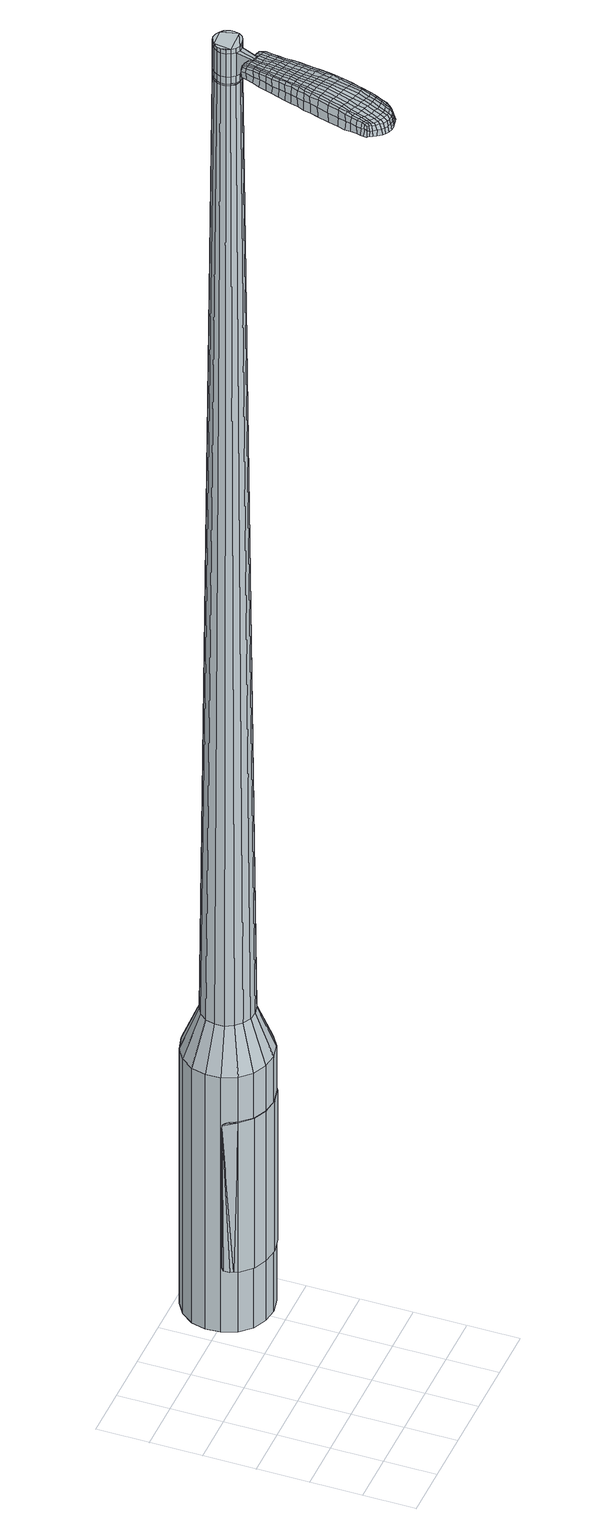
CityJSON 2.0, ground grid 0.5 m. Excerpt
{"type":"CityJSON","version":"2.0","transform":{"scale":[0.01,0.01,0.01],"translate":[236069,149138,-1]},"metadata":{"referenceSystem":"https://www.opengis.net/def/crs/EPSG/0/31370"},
"CityObjects":{
"object1":{"type":"GenericCityObject","attributes":{"cluster":50,"mean_distance_to_centroid":0.314,"new_centroid_x":236070.54,"new_centroid_y":149140.08,"mean_distance_to_camera":10.39,"H1":5.27,"H2":5.22,"Z_final":117.14,"cluster2":-1,"proj_x":236064.23,"proj_y":149138.19,"id_line":90866,"bearing_l":163.28,"distance":6.59,"orientation":"left","G_obj":253.28},"geometry":[{"type":"MultiSurface","lod":"2","boundaries":[[[0,1,2,3]],[[1,4,5,2]],[[4,6,7,5]],[[6,8,9,7]],[[8,10,11,9]],[[10,12,13,11]],[[12,14,15,13]],[[14,16,17,15]],[[16,18,19,17]],[[18,20,21,19]],[[20,22,23,21]],[[22,24,25,23]],[[24,26,27,25]],[[26,28,29,27]],[[28,30,31,29]],[[30,32,33,31]],[[32,34,35,33]],[[34,0,3,35]],[[36,37,38,39]],[[38,40,41,42]],[[41,43,42]],[[42,44,45,46]],[[45,47,46]],[[46,48,49,50]],[[49,51,50]],[[42,46,50,38]],[[50,52,39,38]],[[53,36,39]],[[2,5,7,35]],[[7,9,11,15]],[[11,13,15]],[[15,17,19,23]],[[19,21,23]],[[23,25,27,31]],[[27,29,31]],[[15,23,31,7]],[[31,33,35,7]],[[3,2,35]],[[1,0,54,55]],[[0,34,56,54]],[[34,32,57,56]],[[32,30,58,57]],[[30,28,59,58]],[[28,26,60,59]],[[26,24,61,60]],[[24,22,62,61]],[[22,20,63,62]],[[20,18,64,63]],[[18,16,65,64]],[[16,14,66,65]],[[14,12,67,66]],[[12,10,68,67]],[[10,8,69,68]],[[8,6,70,69]],[[6,4,71,70]],[[4,1,55,71]],[[55,54,72,73]],[[54,56,74,72]],[[56,57,75,74]],[[57,58,76,75]],[[58,59,77,76]],[[59,60,78,77]],[[60,61,79,78]],[[61,62,80,79]],[[62,63,81,80]],[[63,64,82,81]],[[64,65,83,82]],[[65,66,84,83]],[[66,67,85,84]],[[67,68,86,85]],[[68,69,87,86]],[[69,70,88,87]],[[70,71,89,88]],[[71,55,73,89]],[[90,91,92,93]],[[74,94,91,90]],[[75,95,94,74]],[[96,97,95,75]],[[98,99,97,96]],[[78,100,99,98]],[[101,102,100,78]],[[103,104,102,101]],[[81,105,104,103]],[[82,106,105,81]],[[107,108,106,82]],[[109,110,108,107]],[[85,111,110,109]],[[86,112,111,85]],[[87,113,112,86]],[[88,114,113,87]],[[89,115,114,88]],[[93,92,115,89]],[[116,117,118,119]],[[120,116,119,121]],[[122,120,121,123]],[[124,122,123,125]],[[126,124,125,127]],[[128,126,127,129]],[[130,128,129,131]],[[132,130,131,133]],[[134,132,133,135]],[[136,134,135,137]],[[138,136,137,139]],[[140,138,139,141]],[[142,140,141,143]],[[144,142,143,145]],[[146,144,145,147]],[[148,146,147,149]],[[73,72,90,93]],[[72,74,90]],[[76,96,75]],[[76,77,98,96]],[[77,78,98]],[[79,101,78]],[[79,80,103,101]],[[80,81,103]],[[83,107,82]],[[83,84,109,107]],[[84,85,109]],[[73,93,89]],[[150,151,92,91]],[[151,115,92]],[[152,110,111]],[[152,153,108,110]],[[153,106,108]],[[154,104,105]],[[154,155,102,104]],[[155,100,102]],[[156,99,100]],[[156,157,97,99]],[[157,95,97]],[[150,91,94]],[[39,52,148,158]],[[151,150,159,149]],[[53,39,158,117]],[[150,94,118,159]],[[36,53,117,116]],[[94,95,119,118]],[[37,36,116,120]],[[95,157,121,119]],[[38,37,120,122]],[[157,156,123,121]],[[40,38,122,124]],[[156,100,125,123]],[[41,40,124,126]],[[100,155,127,125]],[[43,41,126,128]],[[155,154,129,127]],[[42,43,128,130]],[[154,105,131,129]],[[44,42,130,132]],[[105,106,133,131]],[[45,44,132,134]],[[106,153,135,133]],[[47,45,134,136]],[[153,152,137,135]],[[46,47,136,138]],[[152,111,139,137]],[[48,46,138,140]],[[111,112,141,139]],[[49,48,140,142]],[[112,113,143,141]],[[51,49,142,144]],[[113,114,145,143]],[[50,51,144,146]],[[114,115,147,145]],[[52,50,146,148]],[[115,151,149,147]],[[148,149,160,161]],[[149,159,162,160]],[[159,118,163,162]],[[118,117,164,163]],[[117,158,165,164]],[[158,148,161,165]],[[166,167,168,169]],[[170,166,169,171]],[[166,170,172,173]],[[167,166,173,174]],[[175,176,177,178]],[[179,175,178,180]],[[175,179,181,182]],[[176,175,182,183]],[[184,185,186,187]],[[188,184,187,189]],[[184,188,190,191]],[[185,184,191,192]],[[193,194,195,196]],[[197,193,196,198]],[[193,197,199,200]],[[194,193,200,201]],[[202,203,204,205]],[[206,202,205,207]],[[202,206,208,209]],[[203,202,209,210]],[[211,212,213,214]],[[215,211,214,216]],[[211,215,217,218]],[[212,211,218,219]],[[220,221,222,223]],[[212,220,223,213]],[[220,212,219,224]],[[221,220,224,225]],[[226,227,228,229]],[[221,226,229,222]],[[226,221,225,230]],[[227,226,230,231]],[[232,170,171,233]],[[227,232,233,228]],[[232,227,231,234]],[[170,232,234,172]],[[235,236,237,238]],[[239,235,238,240]],[[235,239,241,242]],[[236,235,242,243]],[[244,245,246,247]],[[236,244,247,237]],[[244,236,243,248]],[[245,244,248,249]],[[250,251,252,253]],[[245,250,253,246]],[[250,245,249,254]],[[251,250,254,255]],[[256,257,258,259]],[[251,256,259,252]],[[256,251,255,260]],[[257,256,260,261]],[[262,167,174,263]],[[257,262,263,258]],[[262,257,261,264]],[[167,262,264,168]],[[265,266,267,268]],[[269,265,268,270]],[[265,269,271,272]],[[266,265,272,273]],[[274,275,276,277]],[[266,274,277,267]],[[274,266,273,278]],[[275,274,278,279]],[[280,281,282,283]],[[275,280,283,276]],[[280,275,279,284]],[[281,280,284,285]],[[286,179,180,287]],[[281,286,287,282]],[[286,281,285,288]],[[179,286,288,181]],[[289,290,291,292]],[[293,289,292,294]],[[289,293,295,296]],[[290,289,296,297]],[[298,299,300,301]],[[290,298,301,291]],[[298,290,297,302]],[[299,298,302,303]],[[304,305,306,307]],[[299,304,307,300]],[[304,299,303,308]],[[305,304,308,309]],[[310,311,312,313]],[[305,310,313,306]],[[310,305,309,314]],[[311,310,314,315]],[[316,176,183,317]],[[311,316,317,312]],[[316,311,315,318]],[[176,316,318,177]],[[319,205,204,320]],[[321,319,320,322]],[[319,321,323,324]],[[205,319,324,207]],[[325,321,322,326]],[[327,325,326,328]],[[325,327,329,330]],[[321,325,330,323]],[[331,327,328,332]],[[333,331,332,334]],[[331,333,335,336]],[[327,331,336,329]],[[337,333,334,338]],[[339,337,338,340]],[[337,339,341,342]],[[333,337,342,335]],[[343,339,340,344]],[[194,343,344,195]],[[343,194,201,345]],[[339,343,345,341]],[[346,347,192,191]],[[348,346,191,190]],[[346,348,349,350]],[[347,346,350,351]],[[352,353,351,350]],[[354,352,350,349]],[[352,354,355,356]],[[353,352,356,357]],[[358,359,357,356]],[[360,358,356,355]],[[358,360,361,362]],[[359,358,362,363]],[[364,365,363,362]],[[366,364,362,361]],[[364,366,199,197]],[[365,364,197,198]],[[367,368,369,370]],[[269,367,370,271]],[[367,269,270,371]],[[368,367,371,372]],[[373,188,189,374]],[[368,373,374,369]],[[373,368,372,375]],[[188,373,375,190]],[[376,377,378,379]],[[215,376,379,217]],[[376,215,216,380]],[[377,376,380,381]],[[382,383,384,385]],[[377,382,385,378]],[[382,377,381,386]],[[383,382,386,387]],[[388,185,192,389]],[[383,388,389,384]],[[388,383,387,390]],[[185,388,390,186]],[[391,392,393,394]],[[173,391,394,174]],[[391,173,172,395]],[[392,391,395,396]],[[397,398,399,400]],[[392,397,400,393]],[[397,392,396,401]],[[398,397,401,402]],[[403,196,195,404]],[[398,403,404,399]],[[403,398,402,405]],[[196,403,405,198]],[[406,407,408,409]],[[178,406,409,180]],[[406,178,177,410]],[[407,406,410,411]],[[412,200,199,413]],[[407,412,413,408]],[[412,407,411,414]],[[200,412,414,201]],[[415,416,417,418]],[[293,415,418,295]],[[415,293,294,419]],[[416,415,419,420]],[[421,206,207,422]],[[416,421,422,417]],[[421,416,420,423]],[[206,421,423,208]],[[424,425,426,427]],[[239,424,427,241]],[[424,239,240,428]],[[425,424,428,429]],[[430,431,432,433]],[[425,430,433,426]],[[430,425,429,434]],[[431,430,434,435]],[[436,203,210,437]],[[431,436,437,432]],[[436,431,435,438]],[[203,436,438,204]],[[439,440,429,428]],[[238,439,428,240]],[[439,238,237,441]],[[440,439,441,442]],[[443,444,435,434]],[[440,443,434,429]],[[443,440,442,445]],[[444,443,445,446]],[[447,320,204,438]],[[444,447,438,435]],[[447,444,446,448]],[[320,447,448,322]],[[449,450,451,452]],[[296,449,452,297]],[[449,296,295,418]],[[450,449,418,417]],[[453,324,323,454]],[[450,453,454,451]],[[453,450,417,422]],[[324,453,422,207]],[[455,456,442,441]],[[247,455,441,237]],[[455,247,246,457]],[[456,455,457,458]],[[459,460,446,445]],[[456,459,445,442]],[[459,456,458,461]],[[460,459,461,462]],[[463,326,322,448]],[[460,463,448,446]],[[463,460,462,464]],[[326,463,464,328]],[[465,466,467,468]],[[302,465,468,303]],[[465,302,297,452]],[[466,465,452,451]],[[469,330,329,470]],[[466,469,470,467]],[[469,466,451,454]],[[330,469,454,323]],[[471,472,458,457]],[[253,471,457,246]],[[471,253,252,473]],[[472,471,473,474]],[[475,476,462,461]],[[472,475,461,458]],[[475,472,474,477]],[[476,475,477,478]],[[479,332,328,464]],[[476,479,464,462]],[[479,476,478,480]],[[332,479,480,334]],[[481,482,483,484]],[[308,481,484,309]],[[481,308,303,468]],[[482,481,468,467]],[[485,336,335,486]],[[482,485,486,483]],[[485,482,467,470]],[[336,485,470,329]],[[487,488,474,473]],[[259,487,473,252]],[[487,259,258,489]],[[488,487,489,490]],[[491,492,478,477]],[[488,491,477,474]],[[491,488,490,493]],[[492,491,493,494]],[[495,338,334,480]],[[492,495,480,478]],[[495,492,494,496]],[[338,495,496,340]],[[497,498,499,500]],[[314,497,500,315]],[[497,314,309,484]],[[498,497,484,483]],[[501,342,341,502]],[[498,501,502,499]],[[501,498,483,486]],[[342,501,486,335]],[[503,504,490,489]],[[263,503,489,258]],[[503,263,174,394]],[[504,503,394,393]],[[505,506,494,493]],[[504,505,493,490]],[[505,504,393,400]],[[506,505,400,399]],[[507,344,340,496]],[[506,507,496,494]],[[507,506,399,404]],[[344,507,404,195]],[[508,509,411,410]],[[318,508,410,177]],[[508,318,315,500]],[[509,508,500,499]],[[510,345,201,414]],[[509,510,414,411]],[[510,509,499,502]],[[345,510,502,341]],[[511,512,372,371]],[[268,511,371,270]],[[511,268,267,513]],[[512,511,513,514]],[[515,348,190,375]],[[512,515,375,372]],[[515,512,514,516]],[[348,515,516,349]],[[517,518,519,520]],[[218,517,520,219]],[[517,218,217,379]],[[518,517,379,378]],[[521,522,523,524]],[[518,521,524,519]],[[521,518,378,385]],[[522,521,385,384]],[[525,347,351,526]],[[522,525,526,523]],[[525,522,384,389]],[[347,525,389,192]],[[527,528,514,513]],[[277,527,513,267]],[[527,277,276,529]],[[528,527,529,530]],[[531,354,349,516]],[[528,531,516,514]],[[531,528,530,532]],[[354,531,532,355]],[[533,534,535,536]],[[224,533,536,225]],[[533,224,219,520]],[[534,533,520,519]],[[537,538,539,540]],[[534,537,540,535]],[[537,534,519,524]],[[538,537,524,523]],[[541,353,357,542]],[[538,541,542,539]],[[541,538,523,526]],[[353,541,526,351]],[[543,544,530,529]],[[283,543,529,276]],[[543,283,282,545]],[[544,543,545,546]],[[547,360,355,532]],[[544,547,532,530]],[[547,544,546,548]],[[360,547,548,361]],[[549,550,551,552]],[[230,549,552,231]],[[549,230,225,536]],[[550,549,536,535]],[[553,554,555,556]],[[550,553,556,551]],[[553,550,535,540]],[[554,553,540,539]],[[557,359,363,558]],[[554,557,558,555]],[[557,554,539,542]],[[359,557,542,357]],[[559,560,546,545]],[[287,559,545,282]],[[559,287,180,409]],[[560,559,409,408]],[[561,366,361,548]],[[560,561,548,546]],[[561,560,408,413]],[[366,561,413,199]],[[562,563,396,395]],[[234,562,395,172]],[[562,234,231,552]],[[563,562,552,551]],[[564,565,402,401]],[[563,564,401,396]],[[564,563,551,556]],[[565,564,556,555]],[[566,365,198,405]],[[565,566,405,402]],[[566,565,555,558]],[[365,566,558,363]],[[567,568,569,570]],[[570,569,571,572]],[[573,571,569,574]],[[574,569,568,575]],[[576,577,578,579]],[[579,578,580,581]],[[582,580,578,583]],[[583,578,577,584]],[[585,586,587,588]],[[588,587,589,590]],[[591,589,587,592]],[[592,587,586,593]],[[594,595,596,597]],[[597,596,598,599]],[[600,598,596,601]],[[601,596,595,602]],[[603,604,605,606]],[[606,605,607,608]],[[609,607,605,610]],[[610,605,604,611]],[[612,613,614,615]],[[615,614,616,617]],[[618,616,614,619]],[[619,614,613,620]],[[621,622,623,624]],[[624,623,613,612]],[[620,613,623,625]],[[625,623,622,626]],[[627,628,629,630]],[[630,629,622,621]],[[626,622,629,631]],[[631,629,628,632]],[[572,571,633,634]],[[634,633,628,627]],[[632,628,633,635]],[[635,633,571,573]],[[636,637,638,639]],[[639,638,640,641]],[[642,640,638,643]],[[643,638,637,644]],[[645,646,647,648]],[[648,647,637,636]],[[644,637,647,649]],[[649,647,646,650]],[[651,652,653,654]],[[654,653,646,645]],[[650,646,653,655]],[[655,653,652,656]],[[657,658,659,660]],[[660,659,652,651]],[[656,652,659,661]],[[661,659,658,662]],[[575,568,663,664]],[[664,663,658,657]],[[662,658,663,665]],[[665,663,568,567]],[[666,667,668,669]],[[669,668,670,671]],[[672,670,668,673]],[[673,668,667,674]],[[675,676,677,678]],[[678,677,667,666]],[[674,667,677,679]],[[679,677,676,680]],[[681,682,683,684]],[[684,683,676,675]],[[680,676,683,685]],[[685,683,682,686]],[[581,580,687,688]],[[688,687,682,681]],[[686,682,687,689]],[[689,687,580,582]],[[690,691,692,693]],[[693,692,694,695]],[[696,694,692,697]],[[697,692,691,698]],[[699,700,701,702]],[[702,701,691,690]],[[698,691,701,703]],[[703,701,700,704]],[[705,706,707,708]],[[708,707,700,699]],[[704,700,707,709]],[[709,707,706,710]],[[711,712,713,714]],[[714,713,706,705]],[[710,706,713,715]],[[715,713,712,716]],[[584,577,717,718]],[[718,717,712,711]],[[716,712,717,719]],[[719,717,577,576]],[[603,606,720,721]],[[721,720,722,723]],[[724,722,720,725]],[[725,720,606,608]],[[723,722,726,727]],[[727,726,728,729]],[[730,728,726,731]],[[731,726,722,724]],[[729,728,732,733]],[[733,732,734,735]],[[736,734,732,737]],[[737,732,728,730]],[[735,734,738,739]],[[739,738,740,741]],[[742,740,738,743]],[[743,738,734,736]],[[741,740,744,745]],[[745,744,595,594]],[[602,595,744,746]],[[746,744,740,742]],[[593,747,748,592]],[[592,748,749,591]],[[750,749,748,751]],[[751,748,747,752]],[[752,753,754,751]],[[751,754,755,750]],[[756,755,754,757]],[[757,754,753,758]],[[758,759,760,757]],[[757,760,761,756]],[[762,761,760,763]],[[763,760,759,764]],[[764,765,766,763]],[[763,766,767,762]],[[600,767,766,598]],[[598,766,765,599]],[[768,769,770,771]],[[771,770,670,672]],[[671,670,770,772]],[[772,770,769,773]],[[590,589,774,775]],[[775,774,769,768]],[[773,769,774,776]],[[776,774,589,591]],[[777,778,779,780]],[[780,779,616,618]],[[617,616,779,781]],[[781,779,778,782]],[[783,784,785,786]],[[786,785,778,777]],[[782,778,785,787]],[[787,785,784,788]],[[593,586,789,790]],[[790,789,784,783]],[[788,784,789,791]],[[791,789,586,585]],[[792,793,794,795]],[[795,794,574,575]],[[573,574,794,796]],[[796,794,793,797]],[[798,799,800,801]],[[801,800,793,792]],[[797,793,800,802]],[[802,800,799,803]],[[594,597,804,805]],[[805,804,799,798]],[[803,799,804,806]],[[806,804,597,599]],[[807,808,809,810]],[[810,809,579,581]],[[576,579,809,811]],[[811,809,808,812]],[[600,601,813,814]],[[814,813,808,807]],[[812,808,813,815]],[[815,813,601,602]],[[816,817,818,819]],[[819,818,694,696]],[[695,694,818,820]],[[820,818,817,821]],[[608,607,822,823]],[[823,822,817,816]],[[821,817,822,824]],[[824,822,607,609]],[[825,826,827,828]],[[828,827,640,642]],[[641,640,827,829]],[[829,827,826,830]],[[831,832,833,834]],[[834,833,826,825]],[[830,826,833,835]],[[835,833,832,836]],[[611,604,837,838]],[[838,837,832,831]],[[836,832,837,839]],[[839,837,604,603]],[[830,840,841,829]],[[829,841,639,641]],[[636,639,841,842]],[[842,841,840,843]],[[836,844,845,835]],[[835,845,840,830]],[[843,840,845,846]],[[846,845,844,847]],[[603,721,848,839]],[[839,848,844,836]],[[847,844,848,849]],[[849,848,721,723]],[[850,851,852,853]],[[853,852,697,698]],[[696,697,852,819]],[[819,852,851,816]],[[724,725,854,855]],[[855,854,851,850]],[[816,851,854,823]],[[823,854,725,608]],[[843,856,857,842]],[[842,857,648,636]],[[645,648,857,858]],[[858,857,856,859]],[[847,860,861,846]],[[846,861,856,843]],[[859,856,861,862]],[[862,861,860,863]],[[723,727,864,849]],[[849,864,860,847]],[[863,860,864,865]],[[865,864,727,729]],[[866,867,868,869]],[[869,868,703,704]],[[698,703,868,853]],[[853,868,867,850]],[[730,731,870,871]],[[871,870,867,866]],[[850,867,870,855]],[[855,870,731,724]],[[859,872,858]],[[858,872,654,645]],[[651,654,872,873]],[[873,872,874]],[[863,875,876,862]],[[862,876,872,859]],[[874,872,876,877]],[[877,876,875,878]],[[729,733,879,865]],[[865,879,875,863]],[[878,875,879,880]],[[880,879,733,735]],[[881,882,883,884]],[[884,883,709,710]],[[704,709,883,869]],[[869,883,882,866]],[[736,737,885,886]],[[886,885,882,881]],[[866,882,885,871]],[[871,885,737,730]],[[874,887,888,873]],[[873,888,660,651]],[[657,660,888,889]],[[889,888,887,890]],[[878,891,892,877]],[[877,892,887,874]],[[890,887,892,893]],[[893,892,891,894]],[[735,739,895,880]],[[880,895,891,878]],[[894,891,895,896]],[[896,895,739,741]],[[897,898,899,900]],[[900,899,715,716]],[[710,715,899,884]],[[884,899,898,881]],[[742,743,901,902]],[[902,901,898,897]],[[881,898,901,886]],[[886,901,743,736]],[[890,903,904,889]],[[889,904,664,657]],[[575,664,904,795]],[[795,904,903,792]],[[894,905,906,893]],[[893,906,903,890]],[[792,903,906,801]],[[801,906,905,798]],[[741,745,907,896]],[[896,907,905,894]],[[798,905,907,805]],[[805,907,745,594]],[[812,908,909,811]],[[811,909,719,576]],[[716,719,909,900]],[[900,909,908,897]],[[602,746,910,815]],[[815,910,908,812]],[[897,908,910,902]],[[902,910,746,742]],[[773,911,912,772]],[[772,912,669,671]],[[666,669,912,913]],[[913,912,911,914]],[[591,749,915,776]],[[776,915,911,773]],[[914,911,915,916]],[[916,915,749,750]],[[917,918,919,920]],[[920,919,619,620]],[[618,619,919,780]],[[780,919,918,777]],[[921,922,923,924]],[[924,923,918,917]],[[777,918,923,786]],[[786,923,922,783]],[[752,747,925,926]],[[926,925,922,921]],[[783,922,925,790]],[[790,925,747,593]],[[914,927,928,913]],[[913,928,678,666]],[[675,678,928,929]],[[929,928,927,930]],[[750,755,931,916]],[[916,931,927,914]],[[930,927,931,932]],[[932,931,755,756]],[[933,934,935,936]],[[936,935,625,626]],[[620,625,935,920]],[[920,935,934,917]],[[937,938,939,940]],[[940,939,934,933]],[[917,934,939,924]],[[924,939,938,921]],[[758,753,941,942]],[[942,941,938,937]],[[921,938,941,926]],[[926,941,753,752]],[[930,943,944,929]],[[929,944,684,675]],[[681,684,944,945]],[[945,944,943,946]],[[756,761,947,932]],[[932,947,943,930]],[[946,943,947,948]],[[948,947,761,762]],[[949,950,951,952]],[[952,951,631,632]],[[626,631,951,936]],[[936,951,950,933]],[[953,954,955,956]],[[956,955,950,949]],[[933,950,955,940]],[[940,955,954,937]],[[764,759,957,958]],[[958,957,954,953]],[[937,954,957,942]],[[942,957,759,758]],[[946,959,960,945]],[[945,960,688,681]],[[581,688,960,810]],[[810,960,959,807]],[[762,767,961,948]],[[948,961,959,946]],[[807,959,961,814]],[[814,961,767,600]],[[797,962,963,796]],[[796,963,635,573]],[[632,635,963,952]],[[952,963,962,949]],[[803,964,965,802]],[[802,965,962,797]],[[949,962,965,956]],[[956,965,964,953]],[[599,765,966,806]],[[806,966,964,803]],[[953,964,966,958]],[[958,966,765,764]],[[567,570,169,168]],[[570,572,171,169]],[[582,583,182,181]],[[583,584,183,182]],[[585,588,187,186]],[[588,590,189,187]],[[609,610,209,208]],[[610,611,210,209]],[[612,615,214,213]],[[615,617,216,214]],[[621,624,223,222]],[[624,612,213,223]],[[627,630,229,228]],[[630,621,222,229]],[[572,634,233,171]],[[634,627,228,233]],[[642,643,242,241]],[[643,644,243,242]],[[644,649,248,243]],[[649,650,249,248]],[[650,655,254,249]],[[655,656,255,254]],[[656,661,260,255]],[[661,662,261,260]],[[662,665,264,261]],[[665,567,168,264]],[[672,673,272,271]],[[673,674,273,272]],[[674,679,278,273]],[[679,680,279,278]],[[680,685,284,279]],[[685,686,285,284]],[[686,689,288,285]],[[689,582,181,288]],[[690,693,292,291]],[[693,695,294,292]],[[699,702,301,300]],[[702,690,291,301]],[[705,708,307,306]],[[708,699,300,307]],[[711,714,313,312]],[[714,705,306,313]],[[584,718,317,183]],[[718,711,312,317]],[[768,771,370,369]],[[771,672,271,370]],[[590,775,374,189]],[[775,768,369,374]],[[617,781,380,216]],[[781,782,381,380]],[[782,787,386,381]],[[787,788,387,386]],[[788,791,390,387]],[[791,585,186,390]],[[695,820,419,294]],[[820,821,420,419]],[[821,824,423,420]],[[824,609,208,423]],[[825,828,427,426]],[[828,642,241,427]],[[831,834,433,432]],[[834,825,426,433]],[[611,838,437,210]],[[838,831,432,437]],[[967,968,969,970]],[[971,972,970,969]],[[973,974,975,976]],[[977,978,979,980]],[[968,981,982,969]],[[983,971,969,982]],[[984,973,976,985]],[[986,987,978,977]],[[981,988,989,982]],[[989,990,983,982]],[[991,984,985,992]],[[993,987,986,994]],[[988,995,996,989]],[[996,997,990,989]],[[998,991,992,999]],[[1000,993,994,1001]],[[1002,1003,1004,1005]],[[1006,1007,1003,1002]],[[1006,1008,1009,1007]],[[1008,1010,1011,1009]],[[1012,1013,1014,1015]],[[1016,1017,1013,1012]],[[1018,1019,1017,1016]],[[1020,1021,1019,1018]],[[1015,1004,1003,1012]],[[1012,1003,1007,1016]],[[1007,1009,1018,1016]],[[1009,1011,1020,1018]],[[976,975,972,971]],[[985,976,971,983]],[[990,992,985,983]],[[997,999,992,990]],[[977,980,974,973]],[[986,977,973,984]],[[994,986,984,991]],[[1001,994,991,998]],[[978,1002,1005,979]],[[987,1006,1002,978]],[[1008,1006,987,993]],[[1010,1008,993,1000]],[[1022,1023,1024,1025]],[[1024,1026,1027,1028]],[[1024,1028,1029,1030]],[[1024,1030,1025]],[[1031,1022,1025,1032]],[[1033,1032,1025,1034]],[[1035,1034,1025]],[[1036,1024,1023,1037]],[[1038,1036,1037,1039]],[[1040,1038,1039,1041]],[[1042,1040,1041,1043]],[[1044,1042,1043,1045]],[[1045,1046,1047,1048]],[[1045,1048,1049,1050]],[[1045,1050,1051,1052]],[[1051,1053,1054,1055]],[[1051,1055,1056,1057]],[[1051,1057,1052]],[[1045,1052,1044]],[[1058,1059,1023,1022]],[[1060,1061,1026,1024]],[[1062,1063,1035,1025]],[[1059,1064,1037,1023]],[[1065,1060,1024,1036]],[[1064,1066,1039,1037]],[[1067,1065,1036,1038]],[[1066,1068,1041,1039]],[[1069,1067,1038,1040]],[[1068,1070,1043,1041]],[[1071,1069,1040,1042]],[[1070,1072,1045,1043]],[[1073,1071,1042,1044]],[[1072,1074,1046,1045]],[[1075,1076,1053,1051]],[[1077,1073,1044,1052]],[[1047,1046,1074,1078]],[[1048,1047,1078,1079]],[[1049,1048,1079,1080]],[[1050,1049,1080,1081]],[[1051,1050,1081,1075]],[[1082,1058,1022,1031]],[[1083,1082,1031,1032]],[[1084,1083,1032,1033]],[[1085,1084,1033,1034]],[[1063,1085,1034,1035]],[[1027,1026,1061,1086]],[[1054,1053,1076,1087]],[[1028,1027,1086,1088]],[[1029,1028,1088,1089]],[[1030,1029,1089,1090]],[[1025,1030,1090,1062]],[[1055,1054,1087,1091]],[[1056,1055,1091,1092]],[[1057,1056,1092,1093]],[[1052,1057,1093,1077]]]}]}
},
"vertices":[
[143,166,384],[130,172,384],[130,172,96],[143,166,96],[120,183,384],[120,183,96],[114,197,384],[114,197,96],[113,211,384],[113,211,96],[117,225,384],[117,225,96],[126,237,384],[126,237,96],[138,245,384],[138,245,96],[153,249,384],[153,249,96],[167,247,384],[167,247,96],[180,240,384],[180,240,96],[190,229,384],[190,229,96],[196,216,384],[196,216,96],[197,201,384],[197,201,96],[193,187,384],[193,187,96],[184,175,384],[184,175,96],[172,167,384],[172,167,96],[157,164,384],[157,164,96],[160,194,1524],[164,196,1524],[167,200,1524],[151,193,1524],[168,205,1524],[168,209,1524],[163,217,1524],[166,214,1524],[159,219,1524],[154,220,1524],[146,216,1524],[150,219,1524],[143,212,1524],[142,208,1524],[144,199,1524],[142,203,1524],[147,195,1524],[156,193,1524],[148,182,429],[140,186,429],[156,181,429],[165,183,429],[172,188,429],[177,195,429],[180,203,429],[179,212,429],[176,220,429],[170,226,429],[162,230,429],[154,231,429],[145,229,429],[138,225,429],[132,218,429],[130,209,429],[130,200,429],[134,192,429],[151,193,1483],[147,195,1483],[156,193,1483],[160,194,1483],[164,196,1483],[167,200,1483],[168,205,1483],[168,209,1483],[166,214,1483],[163,217,1483],[159,219,1483],[154,220,1483],[150,219,1483],[146,216,1483],[143,212,1483],[142,208,1483],[142,203,1483],[144,199,1483],[151,194,1483],[151,194,1485],[147,196,1485],[147,196,1483],[156,193,1485],[160,194,1485],[164,197,1483],[164,197,1485],[166,200,1483],[166,200,1485],[168,205,1485],[167,209,1483],[167,209,1485],[166,213,1483],[166,213,1485],[163,217,1485],[159,219,1485],[154,219,1483],[154,219,1485],[150,218,1483],[150,218,1485],[146,216,1485],[143,212,1485],[142,208,1485],[142,203,1485],[144,199,1485],[160,194,1519],[156,193,1519],[156,193,1493],[160,194,1493],[164,196,1519],[164,196,1493],[167,200,1519],[167,200,1493],[168,205,1519],[168,205,1493],[168,209,1519],[168,209,1493],[166,214,1519],[166,214,1493],[163,217,1519],[163,217,1493],[159,219,1519],[159,219,1493],[154,220,1519],[154,220,1493],[150,219,1519],[150,219,1493],[146,216,1519],[146,216,1493],[143,212,1519],[143,212,1493],[142,208,1519],[142,208,1493],[142,203,1519],[142,203,1493],[144,199,1519],[144,199,1493],[147,195,1519],[147,195,1493],[151,193,1485],[147,195,1485],[150,219,1485],[154,220,1485],[166,214,1485],[168,209,1485],[167,200,1485],[164,196,1485],[151,193,1519],[151,193,1493],[143,176,1513],[143,176,1518],[146,175,1513],[149,175,1513],[149,175,1518],[146,175,1518],[106,110,1519],[108,117,1518],[106,116,1509],[104,109,1510],[103,102,1519],[101,101,1510],[105,102,1526],[107,111,1525],[110,117,1525],[143,99,1519],[144,106,1518],[143,107,1525],[141,100,1525],[140,91,1519],[139,92,1526],[141,89,1510],[144,97,1510],[145,104,1509],[105,34,1519],[101,35,1519],[101,34,1513],[104,33,1513],[109,34,1519],[109,33,1513],[109,35,1524],[105,35,1524],[102,36,1524],[126,105,1530],[128,112,1529],[125,113,1529],[123,106,1530],[123,96,1531],[120,97,1531],[127,95,1530],[129,104,1530],[131,111,1529],[149,182,1512],[146,183,1512],[146,182,1517],[148,181,1517],[152,181,1512],[151,180,1517],[152,180,1506],[149,181,1506],[146,182,1506],[90,53,1519],[90,56,1519],[89,56,1512],[88,53,1512],[90,51,1518],[88,50,1512],[91,51,1522],[91,53,1523],[92,56,1524],[91,61,1519],[93,67,1519],[91,66,1512],[90,60,1512],[93,61,1524],[94,67,1525],[94,72,1519],[96,80,1519],[94,79,1511],[92,72,1511],[95,73,1526],[98,80,1526],[99,91,1519],[98,90,1510],[101,91,1526],[131,180,1513],[128,172,1513],[130,173,1518],[132,180,1517],[133,185,1512],[134,184,1516],[132,184,1506],[130,179,1507],[127,172,1507],[126,165,1514],[123,158,1515],[125,159,1520],[127,166,1519],[124,165,1507],[122,158,1507],[120,151,1515],[118,144,1516],[120,145,1522],[122,152,1521],[119,151,1508],[116,144,1508],[115,137,1517],[113,131,1517],[115,131,1524],[117,138,1523],[114,137,1508],[111,130,1509],[110,124,1518],[112,124,1524],[109,123,1509],[124,42,1519],[125,45,1519],[124,46,1524],[123,43,1523],[123,40,1518],[122,41,1522],[124,39,1512],[125,41,1512],[126,44,1512],[127,50,1519],[129,55,1519],[128,56,1525],[126,50,1524],[128,48,1512],[130,53,1512],[131,61,1519],[134,68,1519],[133,69,1526],[130,62,1526],[132,59,1511],[135,66,1511],[137,79,1519],[136,80,1526],[138,78,1510],[160,171,1513],[158,163,1513],[159,162,1507],[161,170,1507],[161,176,1512],[162,175,1506],[160,176,1516],[159,172,1517],[157,164,1518],[156,156,1514],[155,149,1515],[156,147,1507],[157,155,1507],[155,157,1519],[154,150,1520],[153,141,1515],[151,134,1516],[152,133,1508],[154,140,1508],[152,143,1521],[150,135,1522],[149,127,1517],[148,120,1517],[149,118,1509],[151,125,1508],[148,128,1523],[147,121,1524],[146,113,1518],[147,111,1509],[145,114,1524],[147,176,1519],[144,176,1519],[145,169,1520],[142,169,1520],[148,168,1520],[150,175,1519],[143,161,1522],[140,162,1522],[141,154,1523],[138,155,1523],[144,153,1523],[146,160,1521],[138,147,1524],[136,148,1524],[136,140,1525],[134,141,1525],[139,139,1525],[141,146,1524],[134,133,1526],[131,134,1526],[132,126,1527],[129,127,1527],[135,125,1527],[137,132,1526],[130,119,1528],[127,120,1528],[133,118,1528],[106,38,1527],[102,39,1527],[110,38,1526],[111,42,1527],[107,42,1528],[104,43,1528],[109,48,1529],[106,50,1529],[113,48,1528],[115,55,1530],[111,55,1530],[108,57,1530],[113,62,1531],[110,64,1531],[117,62,1530],[120,70,1531],[116,71,1531],[112,72,1531],[120,84,1531],[116,85,1531],[123,83,1531],[121,38,1518],[118,37,1519],[119,35,1513],[122,37,1513],[121,40,1523],[118,38,1523],[114,35,1519],[114,34,1513],[114,36,1524],[90,48,1518],[91,46,1518],[92,47,1523],[91,49,1523],[89,48,1513],[90,45,1513],[93,42,1519],[95,39,1519],[96,41,1524],[94,44,1523],[92,42,1513],[95,38,1513],[98,37,1519],[98,38,1524],[97,36,1513],[109,110,1528],[111,110,1528],[113,117,1528],[111,117,1527],[106,102,1528],[108,101,1529],[113,109,1529],[116,108,1530],[119,115,1529],[116,116,1528],[111,100,1529],[114,99,1530],[120,107,1530],[122,114,1529],[117,98,1531],[140,101,1528],[138,101,1529],[135,93,1529],[138,92,1528],[142,108,1527],[139,108,1528],[134,102,1529],[131,94,1530],[136,109,1528],[160,178,1512],[158,179,1512],[158,178,1517],[159,177,1517],[161,177,1506],[159,178,1506],[155,180,1512],[155,179,1517],[156,179,1506],[135,186,1512],[136,186,1512],[135,185,1506],[134,186,1506],[135,185,1517],[137,184,1517],[139,185,1512],[141,184,1512],[141,184,1506],[138,184,1506],[139,184,1517],[141,183,1517],[144,184,1512],[143,183,1506],[144,182,1517],[133,180,1519],[135,179,1519],[131,173,1520],[133,172,1520],[137,179,1519],[140,178,1519],[135,172,1520],[137,171,1520],[142,177,1519],[140,170,1520],[158,172,1519],[156,173,1519],[154,166,1520],[156,165,1520],[153,174,1519],[151,167,1520],[128,166,1521],[130,165,1521],[126,159,1522],[128,158,1522],[132,164,1521],[135,164,1521],[130,157,1522],[133,157,1523],[138,163,1522],[135,156,1523],[154,158,1521],[152,158,1521],[150,151,1522],[152,151,1522],[149,159,1521],[147,152,1522],[124,152,1523],[125,151,1523],[121,145,1524],[123,144,1524],[128,150,1523],[130,150,1524],[125,143,1525],[128,143,1525],[133,149,1524],[131,142,1525],[151,143,1523],[149,144,1523],[147,137,1524],[149,136,1524],[145,145,1524],[143,138,1525],[119,138,1525],[120,137,1525],[116,131,1526],[118,130,1526],[123,136,1526],[126,136,1526],[120,129,1527],[123,129,1527],[129,135,1526],[126,128,1527],[147,129,1525],[145,130,1525],[143,123,1526],[145,122,1526],[141,131,1526],[139,124,1527],[114,124,1527],[116,123,1527],[118,123,1527],[121,122,1528],[124,121,1528],[143,115,1527],[141,115,1527],[138,117,1528],[121,42,1525],[119,40,1525],[123,45,1526],[120,44,1526],[115,39,1526],[116,43,1527],[92,51,1525],[93,49,1525],[94,53,1526],[93,55,1525],[94,46,1525],[96,43,1526],[98,47,1527],[95,50,1526],[99,41,1526],[100,45,1527],[125,50,1526],[122,49,1527],[127,56,1527],[124,55,1528],[118,48,1528],[120,55,1529],[94,60,1526],[95,58,1527],[96,64,1528],[95,66,1527],[97,56,1527],[99,53,1528],[101,60,1529],[98,62,1528],[102,51,1528],[104,58,1530],[129,62,1528],[126,61,1529],[131,70,1528],[129,70,1529],[122,61,1529],[125,70,1530],[97,72,1528],[98,70,1528],[101,78,1529],[99,80,1528],[100,69,1529],[103,67,1530],[106,75,1530],[103,77,1530],[106,65,1530],[109,74,1531],[134,81,1529],[132,81,1529],[128,82,1530],[103,91,1528],[104,90,1529],[107,89,1530],[110,87,1530],[113,86,1531],[108,115,1509],[110,116,1518],[108,110,1518],[106,109,1509],[105,101,1519],[103,101,1510],[107,102,1525],[109,110,1525],[112,117,1525],[141,107,1525],[142,106,1518],[141,99,1518],[139,101,1525],[138,91,1519],[137,92,1525],[139,89,1510],[142,98,1509],[143,104,1509],[102,36,1513],[102,37,1519],[105,36,1519],[105,35,1513],[109,36,1519],[109,35,1513],[109,37,1524],[105,37,1524],[102,38,1524],[125,112,1528],[128,111,1528],[126,104,1529],[123,105,1529],[123,96,1529],[120,97,1529],[127,95,1529],[129,103,1529],[131,110,1528],[145,180,1516],[146,181,1512],[148,180,1512],[148,179,1516],[151,179,1512],[151,178,1516],[151,178,1506],[148,179,1506],[145,180,1506],[91,56,1512],[92,56,1519],[92,53,1518],[90,53,1512],[92,51,1518],[90,50,1512],[93,51,1522],[93,53,1523],[94,56,1523],[93,66,1512],[94,66,1519],[93,61,1519],[92,60,1512],[95,61,1524],[96,66,1525],[96,79,1511],[98,79,1519],[96,72,1519],[94,71,1511],[97,72,1525],[100,80,1526],[101,90,1519],[99,89,1510],[103,91,1526],[131,172,1518],[130,172,1513],[133,179,1513],[134,179,1517],[135,183,1512],[135,182,1515],[134,183,1506],[131,178,1506],[129,171,1507],[126,158,1520],[125,158,1514],[128,165,1514],[129,165,1519],[126,164,1507],[123,157,1507],[121,144,1522],[120,144,1516],[122,151,1515],[124,151,1521],[121,150,1508],[118,143,1508],[116,130,1523],[115,130,1517],[117,137,1516],[119,137,1522],[115,136,1508],[113,129,1508],[112,123,1517],[114,123,1524],[110,122,1509],[122,47,1523],[124,46,1519],[122,43,1518],[121,44,1523],[121,41,1518],[121,42,1522],[122,40,1512],[123,42,1512],[124,45,1512],[126,57,1525],[127,56,1519],[125,50,1519],[124,51,1524],[126,49,1512],[128,54,1512],[131,70,1526],[132,69,1519],[129,61,1519],[128,62,1525],[130,60,1511],[133,67,1511],[135,80,1519],[134,81,1526],[136,78,1510],[157,162,1507],[156,164,1513],[158,171,1513],[159,170,1506],[159,176,1512],[160,175,1506],[158,175,1515],[157,172,1517],[155,165,1518],[154,148,1507],[153,149,1514],[154,156,1514],[155,155,1507],[154,157,1519],[152,150,1520],[150,133,1508],[149,135,1516],[151,142,1515],[152,140,1508],[150,143,1521],[148,136,1522],[147,119,1508],[146,120,1517],[148,127,1516],[149,126,1508],[146,129,1522],[145,121,1523],[144,113,1517],[145,112,1509],[143,114,1524],[147,175,1518],[144,175,1518],[145,168,1519],[142,169,1519],[147,167,1519],[149,174,1518],[142,161,1520],[140,162,1520],[140,154,1521],[138,154,1521],[143,153,1521],[145,160,1520],[138,147,1523],[136,147,1523],[136,139,1524],[133,140,1524],[139,139,1524],[141,146,1523],[134,132,1525],[131,133,1525],[132,125,1526],[129,126,1526],[135,124,1526],[137,131,1525],[130,118,1527],[127,119,1527],[133,117,1527],[103,40,1526],[106,39,1526],[110,39,1525],[111,43,1526],[107,43,1526],[104,44,1526],[106,50,1528],[109,49,1528],[113,49,1527],[115,55,1528],[111,56,1529],[108,57,1529],[110,64,1530],[113,63,1530],[117,62,1529],[120,71,1530],[116,71,1530],[113,72,1530],[116,84,1530],[119,83,1530],[123,83,1530],[118,38,1513],[118,39,1518],[120,40,1518],[121,39,1512],[120,41,1523],[118,40,1523],[113,37,1519],[114,36,1513],[113,38,1523],[94,48,1523],[93,47,1518],[92,49,1518],[93,50,1523],[91,49,1512],[92,46,1512],[97,42,1523],[97,41,1519],[94,44,1519],[95,45,1523],[94,43,1513],[96,40,1513],[99,39,1519],[100,40,1524],[99,38,1513],[114,116,1527],[111,109,1527],[110,110,1527],[113,116,1526],[108,102,1527],[109,101,1528],[119,114,1528],[117,107,1528],[114,108,1528],[116,115,1527],[111,100,1528],[114,99,1529],[120,106,1529],[122,113,1528],[117,98,1529],[135,93,1528],[137,101,1527],[139,101,1527],[136,93,1527],[140,108,1526],[139,108,1527],[133,102,1528],[131,94,1528],[135,109,1527],[157,176,1516],[158,177,1512],[159,177,1512],[158,176,1516],[159,176,1506],[158,176,1506],[155,178,1512],[154,177,1516],[155,177,1506],[135,183,1506],[136,184,1512],[135,184,1512],[134,184,1506],[135,183,1516],[136,183,1516],[140,181,1506],[141,182,1512],[138,183,1512],[137,182,1506],[138,182,1516],[141,181,1516],[143,181,1512],[143,181,1506],[143,180,1516],[135,178,1518],[134,179,1518],[132,172,1519],[133,172,1519],[139,177,1518],[137,178,1518],[135,171,1519],[137,170,1519],[142,176,1518],[140,169,1519],[154,165,1519],[156,172,1518],[157,172,1518],[155,165,1519],[153,173,1518],[151,166,1519],[130,165,1520],[129,165,1520],[127,158,1521],[128,158,1521],[135,163,1520],[132,164,1520],[130,157,1521],[133,156,1521],[137,162,1520],[135,155,1521],[150,151,1521],[152,158,1520],[153,158,1520],[151,150,1521],[149,159,1520],[147,152,1521],[125,151,1522],[122,144,1523],[123,144,1523],[130,149,1522],[128,150,1522],[125,143,1523],[128,142,1524],[133,148,1523],[131,141,1524],[146,136,1523],[148,144,1522],[149,143,1522],[148,136,1523],[145,145,1522],[143,137,1523],[121,137,1524],[120,137,1524],[117,130,1525],[118,130,1525],[126,135,1525],[123,136,1524],[121,129,1525],[123,128,1526],[128,134,1525],[126,127,1526],[143,122,1525],[144,129,1524],[146,129,1524],[144,122,1525],[141,130,1524],[139,123,1525],[116,123,1526],[115,123,1526],[121,121,1527],[118,122,1526],[124,120,1527],[141,115,1526],[142,115,1526],[137,116,1526],[118,42,1524],[120,43,1524],[122,46,1525],[120,45,1525],[114,40,1525],[116,44,1525],[95,53,1525],[94,50,1524],[94,52,1524],[94,55,1525],[98,48,1526],[98,44,1525],[96,47,1524],[96,51,1525],[100,42,1525],[101,46,1526],[122,50,1526],[123,51,1526],[125,57,1526],[124,56,1527],[117,49,1526],[120,56,1527],[97,64,1527],[96,58,1526],[95,60,1526],[97,66,1526],[102,60,1528],[100,54,1527],[98,56,1526],[99,62,1527],[103,52,1527],[105,58,1528],[126,62,1527],[127,62,1527],[130,70,1527],[128,70,1528],[122,62,1528],[124,70,1529],[101,78,1528],[99,70,1527],[98,72,1527],[100,79,1527],[106,75,1529],[104,67,1529],[101,69,1528],[104,77,1528],[107,65,1529],[109,74,1530],[131,81,1528],[133,81,1528],[127,82,1529],[105,90,1528],[104,90,1528],[110,87,1529],[107,88,1529],[113,86,1530],[134,183,1508],[140,181,1508],[130,151,1509],[122,153,1509],[123,130,1510],[115,133,1510],[111,92,1512],[102,95,1512],[107,112,1511],[116,110,1511],[105,75,1513],[102,62,1514],[94,65,1514],[97,78,1513],[147,179,1508],[137,148,1509],[131,128,1510],[120,90,1512],[125,107,1511],[114,72,1513],[111,60,1514],[153,178,1508],[145,146,1509],[139,125,1510],[129,87,1512],[134,104,1511],[119,57,1514],[123,70,1513],[160,176,1508],[152,144,1509],[147,123,1510],[137,84,1512],[143,102,1511],[128,54,1514],[132,67,1513],[99,49,1514],[99,44,1514],[92,46,1514],[91,52,1514],[107,47,1514],[105,42,1514],[115,44,1514],[112,40,1514],[123,42,1514],[119,38,1514],[100,39,1515],[102,35,1515],[101,35,1515],[96,40,1515],[104,38,1515],[103,35,1515],[108,36,1515],[104,34,1515],[112,35,1515],[105,34,1515],[187,177,334],[184,174,334],[184,174,165],[193,185,171],[187,177,165],[189,180,165],[191,182,166],[192,184,167],[193,185,169],[189,180,334],[191,182,333],[192,184,332],[193,185,331],[193,185,328],[172,166,165],[172,166,334],[157,163,165],[157,163,334],[142,165,165],[142,165,334],[129,171,165],[129,171,334],[118,182,165],[118,182,334],[117,186,334],[115,189,334],[114,192,333],[113,194,332],[113,195,331],[112,195,328],[117,186,165],[112,195,171],[113,195,169],[113,194,167],[114,192,166],[115,189,165],[184,179,334],[182,176,334],[182,176,165],[184,179,165],[191,187,171],[191,187,328],[170,168,334],[170,168,165],[157,165,334],[157,165,165],[143,167,334],[143,167,165],[131,173,334],[131,173,165],[121,183,334],[121,183,165],[119,187,334],[115,196,328],[115,196,171],[119,187,165],[118,190,334],[117,193,333],[116,195,332],[115,196,331],[187,182,334],[188,184,333],[190,186,332],[190,187,331],[187,182,165],[115,196,169],[188,184,166],[190,186,167],[190,187,169],[116,195,167],[117,193,166],[118,190,165]
]}
